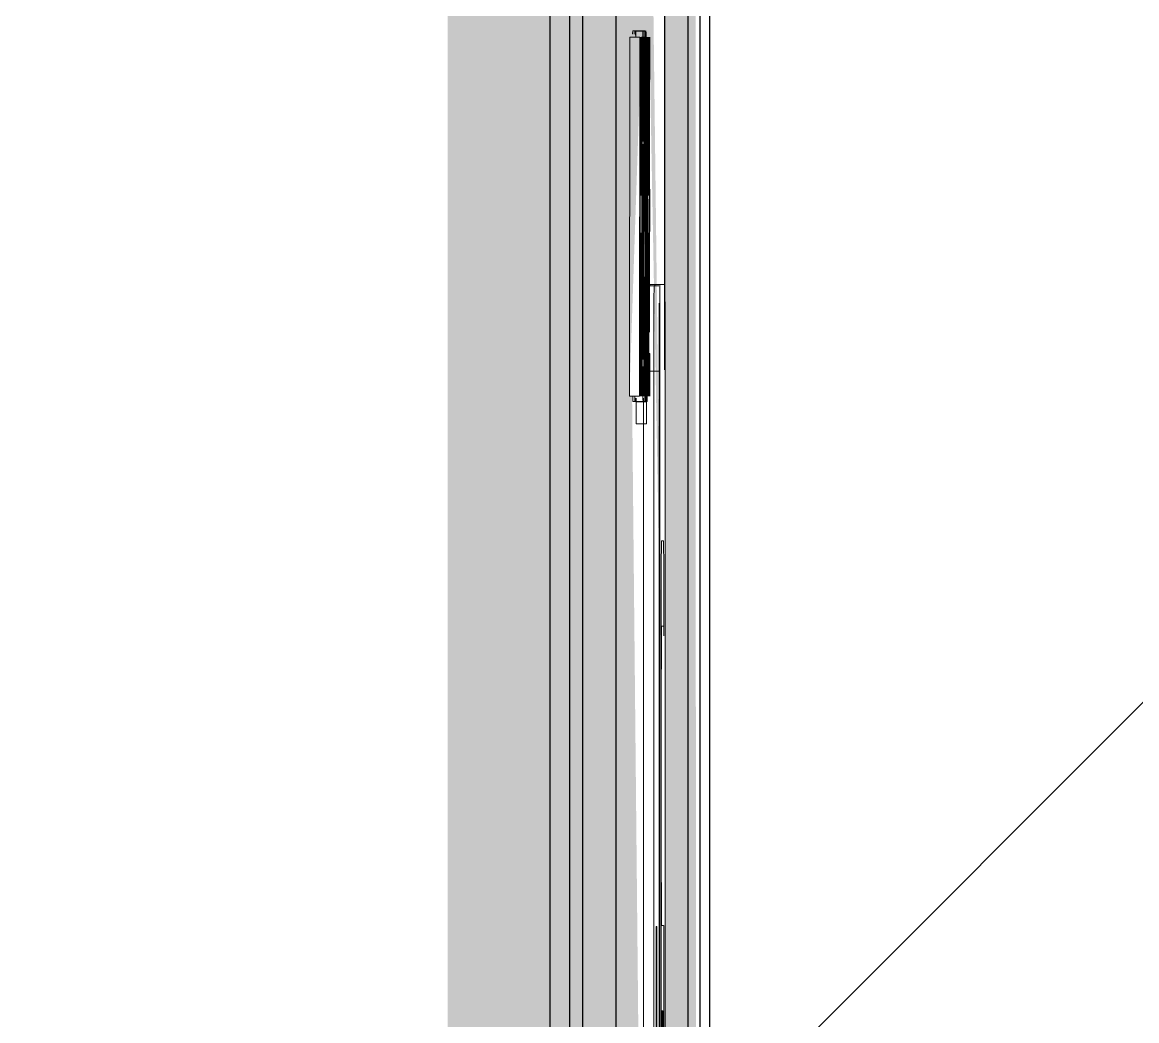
# Model space of a CAD drawing. Header units: millimetres. Extents: x 50357 to 985146, y 723188 to 1803594.
# Drawn here: x 863051.5 to 863160.2, y 746457.2 to 746554.5 of the extents above; entities that cross this region are included whole.
import ezdxf

# ---------------------------------------------------------------- set-up
doc = ezdxf.new("R2010")
doc.units = ezdxf.units.MM
doc.header["$LTSCALE"] = 3
doc.header["$MEASUREMENT"] = 0
doc.layers.add('A-GENM', color=7, linetype='Continuous', lineweight=13, true_color=0x6e6e6e)
doc.layers.add('I-WALL', color=7, linetype='Continuous', lineweight=25, true_color=0x6e6e6e)
doc.layers.add('Hatch (HOR not under LTC submission)', color=252, linetype='Continuous', lineweight=35)

# ---------------------------------------------------------------- blocks, each defined once
blk = doc.blocks.new('Taxi Sign2 - Taxi Sign-5251646-SEC D_2')
at = {"layer": 'A-GENM'}
blk.add_hatch(color=256, dxfattribs=at).paths.add_polyline_path([(-689427.55, 22264.91), (-689427.54, 22264.91), (-689427.56, 22270.15)], flags=0)
for p, q in [((-689427.12, 22339.87), (-689428.12, 22339.87)), ((-689427.12, 22339.86), (-689428.12, 22339.86)), ((-689427.12, 22339.86), (-689427.59, 22339.86)), ((-689427.1, 22331.53), (-689428.1, 22331.53)), ((-689427.61, 22331.53), (-689427.61, 22148.33)), ((-689427.1, 22148.33), (-689427.1, 22331.53)), ((-689428.61, 22215.08), (-689428.61, 22328.92)), ((-689427.39, 22277.4), (-689427.32, 22277.4)), ((-689427.4, 22264.91), (-689427.4, 22273.24)), ((-689427.31, 22273.24), (-689427.31, 22264.91))]:
    blk.add_line(p, q, dxfattribs=at)
for centre, major_axis, start_param, end_param in [((-689427.59, 22331.93), (0, 7.94), 6.232849, 7.904318), ((-689427.12, 22331.93), (0, 7.94), 4.662052, 5.617178), ((-689427.39, 22273.24), (0, 4.16), 0, 1.57182), ((-689427.32, 22273.27), (0, 4.13), 4.703965, 6.283185)]:
    blk.add_ellipse(centre, major_axis=major_axis, ratio=0.002593, start_param=start_param, end_param=end_param, dxfattribs=at)
blk = doc.blocks.new('Bus Sign2 - Bus Sign-5251700-SEC D_2')
at = {"layer": 'A-GENM'}
blk.add_hatch(color=256, dxfattribs=at).paths.add_polyline_path([(-689427.56, 22273.24), (-689427.55, 22273.24), (-689427.56, 22277.4)], flags=0)
for p, q in [((-689427.01, 22340), (-689428.01, 22340)), ((-689427.01, 22339.99), (-689428.01, 22339.99)), ((-689426.53, 22339.99), (-689427.01, 22339.99)), ((-689427.03, 22331.66), (-689427.03, 22148.33)), ((-689426.51, 22148.33), (-689426.51, 22331.66)), ((-689426.87, 22314.99), (-689426.67, 22314.99)), ((-689426.67, 22306.66), (-689426.87, 22306.66)), ((-689426.9, 22185.83), (-689426.9, 22302.49)), ((-689426.87, 22277.49), (-689426.67, 22277.49)), ((-689426.64, 22277.49), (-689426.64, 22252.49)), ((-689426.73, 22269.16), (-689426.82, 22269.16))]:
    blk.add_line(p, q, dxfattribs=at)
for centre, major_axis, start_param, end_param in [((-689428.01, 22332.06), (0, 7.94), 6.232849, 6.47163), ((-689427.53, 22332.06), (0, 7.94), 6.094741, 6.333522), ((-689427.01, 22332.06), (0, 7.94), 6.232849, 7.904318), ((-689428.01, 22332.06), (0, 7.94), 0.666007, 1.14357), ((-689426.53, 22332.06), (0, 7.94), 4.662052, 5.617178), ((-689426.87, 22302.49), (0, 12.5), 0, 1.570796), ((-689426.67, 22302.49), (0, 12.5), 4.974188, 6.283185), ((-689426.87, 22302.49), (0, 4.17), 0, 1.570796), ((-689426.87, 22281.66), (0, 4.17), 1.570796, 3.141593), ((-689426.82, 22264.99), (0, 4.17), 0, 1.570752), ((-689426.73, 22264.99), (0, 4.17), 4.712433, 6.283185)]:
    blk.add_ellipse(centre, major_axis=major_axis, ratio=0.002593, start_param=start_param, end_param=end_param, dxfattribs=at)
blk = doc.blocks.new('Lift Signage2 - Lift Signage-5252071-SEC D_2')
at = {"layer": 'A-GENM'}
for points in [[(-689428.98, 22353.18), (-689428.95, 22353.18), (-689428.97, 22360.43)], [(-689428.6, 22343.9), (-689428.32, 22343.9), (-689428.6, 22359.98)], [(-689428.22, 22353.18), (-689428.19, 22353.18), (-689428.21, 22360.43)], [(-689428.99, 22343.46), (-689428.94, 22343.46), (-689428.98, 22353.18)], [(-689428.21, 22343.46), (-689428.18, 22343.46), (-689428.23, 22343.46)], [(-689429, 22329.11), (-689428.93, 22329.11), (-689428.99, 22339.7)], [(-689428.24, 22329.11), (-689428.17, 22329.11), (-689428.23, 22339.7)], [(-689428.08, 22329.11), (-689428.05, 22329.11), (-689428.09, 22336.39)], [(-689428.26, 22329.11), (-689428.24, 22329.11), (-689428.32, 22329.11)]]:
    blk.add_hatch(color=256, dxfattribs=at).paths.add_polyline_path(points, flags=0)
for p, q in [((-689428.67, 22364.72), (-689429.67, 22364.72)), ((-689428.47, 22364.72), (-689429.47, 22364.72)), ((-689428.38, 22364.71), (-689429.38, 22364.71)), ((-689430, 22329.11), (-689429.97, 22364.11)), ((-689429.97, 22364.11), (-689428.97, 22364.11)), ((-689428.97, 22364.11), (-689429, 22329.11)), ((-689428.95, 22360.43), (-689428.95, 22364.11)), ((-689428.91, 22364.11), (-689428.91, 22353.18)), ((-689428.75, 22364.11), (-689428.82, 22364.11)), ((-689428.82, 22364.11), (-689428.82, 22359.98)), ((-689428.75, 22359.98), (-689428.75, 22364.11)), ((-689428.74, 22364.11), (-689428.74, 22329.11)), ((-689428.55, 22364.11), (-689428.63, 22364.11)), ((-689428.63, 22364.11), (-689428.63, 22359.98)), ((-689428.55, 22359.98), (-689428.55, 22364.11)), ((-689428.32, 22364.11), (-689428.32, 22343.9)), ((-689428.26, 22364.11), (-689428.26, 22343.9)), ((-689428.21, 22364.11), (-689428.24, 22329.11)), ((-689428.19, 22360.43), (-689428.19, 22364.11)), ((-689428.15, 22364.11), (-689428.15, 22353.18)), ((-689428.05, 22364.11), (-689428.05, 22336.39)), ((-689427.99, 22359.98), (-689427.99, 22364.11)), ((-689428.96, 22360.43), (-689428.95, 22353.18)), ((-689428.82, 22359.98), (-689428.79, 22359.98)), ((-689428.79, 22359.98), (-689428.79, 22329.11)), ((-689428.63, 22359.98), (-689428.6, 22359.98)), ((-689428.6, 22359.98), (-689428.6, 22329.11)), ((-689428.2, 22360.43), (-689428.19, 22353.18)), ((-689428.04, 22359.98), (-689427.99, 22359.98)), ((-689428.69, 22351.97), (-689428.69, 22353.66)), ((-689428.65, 22353.92), (-689428.64, 22354.27)), ((-689428.49, 22351.97), (-689428.49, 22353.66)), ((-689428.45, 22353.92), (-689428.44, 22354.27)), ((-689428.95, 22353.18), (-689428.94, 22343.46)), ((-689428.19, 22353.18), (-689428.18, 22343.46)), ((-689428.84, 22349.4), (-689428.84, 22351.8)), ((-689428.08, 22349.4), (-689428.07, 22351.8)), ((-689427.99, 22345.15), (-689427.99, 22349.28)), ((-689428.93, 22339.7), (-689428.93, 22343.46)), ((-689428.91, 22343.46), (-689428.91, 22339.7)), ((-689428.17, 22339.7), (-689428.17, 22343.46)), ((-689428.15, 22343.46), (-689428.15, 22339.7)), ((-689428.5, 22340.74), (-689428.51, 22340.37)), ((-689428.94, 22339.7), (-689428.93, 22329.11)), ((-689428.18, 22339.7), (-689428.17, 22329.11)), ((-689428.84, 22336.39), (-689428.84, 22338.64)), ((-689428.38, 22338.8), (-689428.38, 22335.44)), ((-689428.08, 22336.39), (-689428.08, 22338.64)), ((-689428.64, 22335.92), (-689428.64, 22337.92)), ((-689428.44, 22335.92), (-689428.44, 22337.92)), ((-689428.85, 22336.39), (-689428.84, 22329.11)), ((-689428.09, 22336.39), (-689428.08, 22329.11)), ((-689428.38, 22335.44), (-689428.38, 22334.95)), ((-689428.38, 22334.95), (-689428.37, 22333.42)), ((-689428.34, 22329.62), (-689428.35, 22332.89)), ((-689427.99, 22333.25), (-689428.04, 22333.25)), ((-689427.99, 22329.11), (-689427.99, 22333.25)), ((-689428.36, 22330.69), (-689428.34, 22326.4)), ((-689428.34, 22326.4), (-689428.34, 22329.62)), ((-689429, 22329.11), (-689430, 22329.11)), ((-689429.67, 22328.58), (-689428.67, 22328.58)), ((-689429.47, 22328.58), (-689428.47, 22328.58)), ((-689429.38, 22328.56), (-689428.38, 22328.56)), ((-689429.34, 22326.4), (-689429.35, 22328.92)), ((-689429.34, 22328.92), (-689429.34, 22326.4)), ((-689429.29, 22328.55), (-689428.29, 22328.55)), ((-689429.34, 22326.4), (-689428.34, 22326.4))]:
    blk.add_line(p, q, dxfattribs=at)
for points, knots in [([(-689429.68, 22364.44), (-689429.68, 22364.44), (-689429.68, 22364.53), (-689429.68, 22364.65), (-689429.67, 22364.65), (-689429.67, 22364.75), (-689429.67, 22364.63), (-689429.66, 22364.49), (-689429.66, 22364.39), (-689429.66, 22364.39)], [0.22718668, 0.22718668, 0.22718668, 0.22718668, 0.22721184, 0.23143448, 0.2351249, 0.2389063, 0.24390751, 0.24940624, 0.24990535, 0.24990535, 0.24990535, 0.24990535]), ([(-689429.48, 22364.44), (-689429.48, 22364.44), (-689429.48, 22364.53), (-689429.48, 22364.65), (-689429.48, 22364.65), (-689429.47, 22364.75), (-689429.47, 22364.63), (-689429.47, 22364.49), (-689429.47, 22364.39), (-689429.47, 22364.39)], [0.22718668, 0.22718668, 0.22718668, 0.22718668, 0.22721184, 0.23143448, 0.2351249, 0.2389063, 0.24390751, 0.24940624, 0.24990535, 0.24990535, 0.24990535, 0.24990535]), ([(-689429.39, 22364.29), (-689429.39, 22364.3), (-689429.39, 22364.42), (-689429.39, 22364.66), (-689429.38, 22364.75), (-689429.38, 22364.61), (-689429.37, 22364.42), (-689429.37, 22364.19), (-689429.37, 22364.11)], [0.19255758, 0.19255758, 0.19255758, 0.19255758, 0.19330377, 0.19900817, 0.20512125, 0.21090187, 0.21723444, 0.22006581, 0.22006581, 0.22006581, 0.22006581]), ([(-689428.64, 22354.27), (-689428.64, 22355.61), (-689428.64, 22357.19), (-689428.64, 22357.81), (-689428.64, 22359.11), (-689428.64, 22360.72), (-689428.65, 22361.91), (-689428.65, 22362.74), (-689428.65, 22363.55), (-689428.66, 22364.12), (-689428.66, 22364.42), (-689428.67, 22364.63), (-689428.67, 22364.75), (-689428.67, 22364.65), (-689428.68, 22364.65), (-689428.68, 22364.45), (-689428.68, 22364.09), (-689428.69, 22363.66), (-689428.69, 22363.13), (-689428.69, 22362.96), (-689428.69, 22362.9)], [-0.29534269, -0.29534269, -0.29534269, -0.29534269, -0.29138131, -0.28731444, -0.28288756, -0.2773255, -0.27176739, -0.26624991, -0.26065198, -0.25489739, -0.24940624, -0.24390751, -0.2389063, -0.2351249, -0.23143448, -0.22721184, -0.22223357, -0.21753532, -0.21410461, -0.2120409, -0.2120409, -0.2120409, -0.2120409]), ([(-689428.44, 22354.27), (-689428.44, 22355.61), (-689428.44, 22357.19), (-689428.44, 22357.81), (-689428.44, 22359.11), (-689428.45, 22360.72), (-689428.45, 22361.91), (-689428.45, 22362.74), (-689428.46, 22363.55), (-689428.46, 22364.12), (-689428.47, 22364.42), (-689428.47, 22364.63), (-689428.47, 22364.75), (-689428.48, 22364.65), (-689428.48, 22364.65), (-689428.48, 22364.45), (-689428.49, 22364.09), (-689428.49, 22363.66), (-689428.49, 22363.08), (-689428.49, 22362.82), (-689428.5, 22362.38), (-689428.5, 22361.15), (-689428.5, 22360.93), (-689428.5, 22359.15), (-689428.51, 22357.66), (-689428.51, 22356.34), (-689428.51, 22355.07), (-689428.51, 22353.91), (-689428.51, 22352.58), (-689428.5, 22351.78), (-689428.5, 22350.72), (-689428.5, 22349.75), (-689428.5, 22349.24), (-689428.5, 22348.2), (-689428.49, 22347.52), (-689428.49, 22347.17), (-689428.49, 22346.59), (-689428.48, 22346), (-689428.48, 22345.36), (-689428.47, 22344.75), (-689428.47, 22344.22), (-689428.46, 22343.58), (-689428.46, 22342.78), (-689428.45, 22341.95), (-689428.45, 22341.1), (-689428.45, 22340.23), (-689428.45, 22339.47), (-689428.45, 22338.61), (-689428.45, 22337.49), (-689428.45, 22336.42), (-689428.45, 22335.44), (-689428.45, 22334.72), (-689428.46, 22334.12), (-689428.46, 22333.62), (-689428.46, 22333.21), (-689428.46, 22332.88), (-689428.47, 22332.79), (-689428.47, 22332.64), (-689428.48, 22332.74), (-689428.48, 22332.92), (-689428.48, 22333.35), (-689428.49, 22334.11), (-689428.49, 22335.33), (-689428.49, 22336.3), (-689428.5, 22337.69), (-689428.5, 22339.44), (-689428.5, 22340.74)], [-0.2953427, -0.2953427, -0.2953427, -0.2953427, -0.2913813, -0.2873144, -0.2828876, -0.2773255, -0.2717674, -0.2662499, -0.260652, -0.2548974, -0.2494062, -0.2439075, -0.2389063, -0.2351249, -0.2314345, -0.2272118, -0.2222336, -0.2175353, -0.2141046, -0.2110974, -0.2075524, -0.2041618, -0.199439, -0.1950003, -0.1894442, -0.1847846, -0.1806517, -0.1764971, -0.1728003, -0.1690624, -0.1655031, -0.1620994, -0.1582524, -0.1542215, -0.1500568, -0.1459751, -0.1411688, -0.1345611, -0.1268808, -0.1190192, -0.1114608, -0.1046016, -0.0987087, -0.0940187, -0.0903399, -0.0872183, -0.0843674, -0.0813212, -0.0779041, -0.0741733, -0.0705819, -0.0670783, -0.0636591, -0.0600446, -0.0561756, -0.0524013, -0.0480028, -0.0434893, -0.0383955, -0.0334144, -0.0279144, -0.021671, -0.0158626, -0.0103297, -0.0051992, 0, 0, 0, 0]), ([(-689428.35, 22332.89), (-689428.35, 22335.18), (-689428.34, 22336.54), (-689428.34, 22338.15), (-689428.34, 22340.59), (-689428.34, 22342.23), (-689428.34, 22344.2), (-689428.34, 22346.65), (-689428.34, 22348.63), (-689428.34, 22349.5), (-689428.34, 22352.53), (-689428.34, 22353.99), (-689428.34, 22356.32), (-689428.35, 22357.21), (-689428.35, 22359.23), (-689428.35, 22360), (-689428.35, 22360.96), (-689428.36, 22362.29), (-689428.36, 22363.43), (-689428.37, 22363.85), (-689428.37, 22364.39), (-689428.38, 22364.61), (-689428.38, 22364.75), (-689428.39, 22364.66), (-689428.39, 22364.32), (-689428.4, 22364.05), (-689428.4, 22363.53), (-689428.4, 22362.9), (-689428.41, 22361.84), (-689428.41, 22360.72), (-689428.41, 22359.55), (-689428.42, 22357.99), (-689428.42, 22356.96), (-689428.42, 22355.3), (-689428.42, 22354.17), (-689428.42, 22351.19), (-689428.43, 22348.07), (-689428.43, 22345.41), (-689428.42, 22343.19), (-689428.42, 22340.81), (-689428.42, 22339.43), (-689428.42, 22339.13), (-689428.42, 22336.41), (-689428.42, 22334.31), (-689428.41, 22333.05), (-689428.41, 22331.38), (-689428.4, 22329.87), (-689428.39, 22329.08), (-689428.39, 22328.55), (-689428.38, 22328.55), (-689428.37, 22328.76), (-689428.37, 22329.24), (-689428.36, 22329.91), (-689428.36, 22330.69)], [-0.3369758, -0.3369758, -0.3369758, -0.3369758, -0.3299085, -0.3233318, -0.316759, -0.309941, -0.303263, -0.2962315, -0.2904312, -0.2839497, -0.2779333, -0.270101, -0.2645029, -0.2578804, -0.2528376, -0.2474256, -0.2422698, -0.235655, -0.2292094, -0.2227733, -0.2172344, -0.2109019, -0.2051212, -0.1990082, -0.1933038, -0.1878347, -0.1828176, -0.1771922, -0.1713406, -0.1653083, -0.1593664, -0.1540227, -0.1484891, -0.1438215, -0.1370624, -0.1288787, -0.1191456, -0.1103564, -0.1023465, -0.0956659, -0.0910998, -0.0859106, -0.0794994, -0.0714614, -0.0638631, -0.0557649, -0.0468971, -0.0375283, -0.0288446, -0.0202641, -0.0130021, -0.0061909, 0, 0, 0, 0]), ([(-689428.84, 22351.8), (-689428.83, 22353.95), (-689428.83, 22355.53), (-689428.84, 22357.09), (-689428.84, 22357.7), (-689428.84, 22359.28), (-689428.84, 22360.63), (-689428.84, 22361.52), (-689428.84, 22362.35), (-689428.85, 22363.16), (-689428.85, 22363.69), (-689428.86, 22364), (-689428.87, 22364.11)], [-0.05234634, -0.05234634, -0.05234634, -0.05234634, -0.0465041, -0.0423403, -0.03804356, -0.03372106, -0.02883957, -0.02438813, -0.01982525, -0.01425342, -0.00798966, 0, 0, 0, 0]), ([(-689428.07, 22351.8), (-689428.07, 22353.95), (-689428.07, 22355.53), (-689428.07, 22357.09), (-689428.08, 22357.7), (-689428.08, 22359.28), (-689428.08, 22360.63), (-689428.08, 22361.52), (-689428.08, 22362.35), (-689428.09, 22363.16), (-689428.09, 22363.69), (-689428.1, 22364), (-689428.11, 22364.11)], [-0.05234634, -0.05234634, -0.05234634, -0.05234634, -0.0465041, -0.0423403, -0.03804356, -0.03372106, -0.02883957, -0.02438813, -0.01982525, -0.01425342, -0.00798966, 0, 0, 0, 0]), ([(-689428.67, 22360.62), (-689428.67, 22360.62), (-689428.67, 22360.62), (-689428.67, 22360.58), (-689428.66, 22360.43), (-689428.66, 22360.14), (-689428.66, 22359.75), (-689428.66, 22359.23), (-689428.65, 22358.64), (-689428.65, 22357.95), (-689428.65, 22357.04), (-689428.65, 22356.17), (-689428.65, 22355.13), (-689428.65, 22353.92)], [-0.03679337, -0.03679337, -0.03679337, -0.03679337, -0.03614557, -0.03173348, -0.02753793, -0.02363593, -0.02002547, -0.01667413, -0.01346289, -0.01023141, -0.006962, -0.00357437, 0, 0, 0, 0]), ([(-689428.47, 22360.62), (-689428.47, 22360.62), (-689428.47, 22360.62), (-689428.47, 22360.58), (-689428.47, 22360.43), (-689428.46, 22360.14), (-689428.46, 22359.75), (-689428.46, 22359.23), (-689428.46, 22358.64), (-689428.46, 22357.95), (-689428.45, 22357.04), (-689428.45, 22356.17), (-689428.45, 22355.13), (-689428.45, 22353.92)], [-0.03679337, -0.03679337, -0.03679337, -0.03679337, -0.03614557, -0.03173348, -0.02753793, -0.02363593, -0.02002547, -0.01667413, -0.01346289, -0.01023141, -0.006962, -0.00357437, 0, 0, 0, 0]), ([(-689428.37, 22333.42), (-689428.37, 22333.01), (-689428.38, 22332.64), (-689428.38, 22332.56), (-689428.38, 22332.56), (-689428.39, 22332.56), (-689428.39, 22332.85), (-689428.39, 22333.18), (-689428.4, 22333.79), (-689428.4, 22334.47), (-689428.4, 22335.25), (-689428.4, 22336.19), (-689428.41, 22337.3), (-689428.41, 22338.55), (-689428.41, 22339.97), (-689428.41, 22341.43), (-689428.41, 22343.13), (-689428.41, 22344.06), (-689428.41, 22345.64), (-689428.41, 22348.88), (-689428.41, 22350.11), (-689428.41, 22352.14), (-689428.41, 22353.78), (-689428.41, 22355.14), (-689428.41, 22356.73), (-689428.4, 22358.01), (-689428.4, 22359.16), (-689428.4, 22359.78), (-689428.39, 22360.34), (-689428.39, 22360.62), (-689428.38, 22360.78), (-689428.38, 22360.62), (-689428.37, 22360.13), (-689428.37, 22359.48), (-689428.36, 22358.52), (-689428.36, 22358.12), (-689428.36, 22357.17), (-689428.36, 22355.66), (-689428.35, 22354.06), (-689428.35, 22352.19), (-689428.35, 22350.47), (-689428.35, 22349.75), (-689428.35, 22348.35), (-689428.35, 22345.05), (-689428.35, 22342.36), (-689428.35, 22340.3), (-689428.36, 22338.7), (-689428.36, 22337.05), (-689428.36, 22335.41)], [-0.2508078, -0.2508078, -0.2508078, -0.2508078, -0.2468768, -0.2429199, -0.2387462, -0.234106, -0.2293888, -0.2248719, -0.2204154, -0.2160293, -0.211755, -0.2073737, -0.2027038, -0.1977888, -0.1927896, -0.187516, -0.1829239, -0.1782758, -0.1719793, -0.1653355, -0.1581517, -0.1526311, -0.1468412, -0.1411886, -0.1354454, -0.1291394, -0.1236222, -0.118295, -0.113414, -0.1077584, -0.1018239, -0.0955744, -0.0893476, -0.0833704, -0.0785826, -0.0744115, -0.07004, -0.0645319, -0.0583186, -0.0521757, -0.0472682, -0.0429895, -0.0370382, -0.0288945, -0.019975, -0.0128308, -0.0064511, 0, 0, 0, 0]), ([(-689428.85, 22359.05), (-689428.85, 22358.09), (-689428.85, 22357.44), (-689428.85, 22356.58), (-689428.85, 22355.59), (-689428.85, 22354.56), (-689428.85, 22353.63), (-689428.85, 22352.93), (-689428.85, 22352.14), (-689428.85, 22351.41), (-689428.85, 22350.75), (-689428.85, 22350.78), (-689428.85, 22350.19), (-689428.85, 22349.71), (-689428.86, 22349.32), (-689428.86, 22349.03), (-689428.86, 22348.83), (-689428.87, 22348.67), (-689428.87, 22348.67)], [-0.047618, -0.047618, -0.047618, -0.047618, -0.04408265, -0.04104926, -0.03776137, -0.03449053, -0.03155563, -0.02882302, -0.02620149, -0.02347663, -0.02162076, -0.01970545, -0.01775752, -0.01484872, -0.01174331, -0.00831899, -0.0043401, 0, 0, 0, 0]), ([(-689428.09, 22359.05), (-689428.09, 22358.09), (-689428.09, 22357.44), (-689428.09, 22356.58), (-689428.09, 22355.59), (-689428.09, 22354.56), (-689428.09, 22353.63), (-689428.09, 22352.93), (-689428.09, 22352.14), (-689428.09, 22351.41), (-689428.09, 22350.75), (-689428.09, 22350.78), (-689428.09, 22350.19), (-689428.09, 22349.71), (-689428.1, 22349.32), (-689428.1, 22349.03), (-689428.1, 22348.83), (-689428.1, 22348.67), (-689428.11, 22348.67)], [-0.047618, -0.047618, -0.047618, -0.047618, -0.04408265, -0.04104926, -0.03776137, -0.03449053, -0.03155563, -0.02882302, -0.02620149, -0.02347663, -0.02162076, -0.01970545, -0.01775752, -0.01484872, -0.01174331, -0.00831899, -0.0043401, 0, 0, 0, 0]), ([(-689428.7, 22353.08), (-689428.7, 22352.93), (-689428.7, 22352.41), (-689428.7, 22351.78), (-689428.7, 22350.72), (-689428.7, 22349.75), (-689428.7, 22349.24), (-689428.69, 22348.2), (-689428.69, 22347.52), (-689428.69, 22347.17), (-689428.69, 22346.59), (-689428.68, 22346), (-689428.67, 22345.36), (-689428.67, 22344.75), (-689428.66, 22344.22), (-689428.66, 22343.58), (-689428.65, 22342.78), (-689428.65, 22341.95), (-689428.65, 22341.1), (-689428.65, 22340.23), (-689428.65, 22339.47), (-689428.65, 22338.61), (-689428.65, 22337.49), (-689428.65, 22336.42), (-689428.65, 22335.44), (-689428.65, 22334.72), (-689428.65, 22334.12), (-689428.66, 22333.62), (-689428.66, 22333.21), (-689428.66, 22332.88), (-689428.66, 22332.79), (-689428.67, 22332.64), (-689428.67, 22332.74), (-689428.68, 22332.92), (-689428.68, 22333.35), (-689428.69, 22334.12), (-689428.69, 22335.3), (-689428.69, 22336.24), (-689428.69, 22336.74), (-689428.69, 22336.99)], [-0.1741765, -0.1741765, -0.1741765, -0.1741765, -0.1728003, -0.1690624, -0.1655031, -0.1620994, -0.1582524, -0.1542215, -0.1500568, -0.1459751, -0.1411688, -0.1345611, -0.1268808, -0.1190192, -0.1114608, -0.1046016, -0.0987087, -0.0940187, -0.0903399, -0.0872183, -0.0843674, -0.0813212, -0.0779041, -0.0741733, -0.0705819, -0.0670783, -0.0636591, -0.0600446, -0.0561756, -0.0524013, -0.0480028, -0.0434893, -0.0383955, -0.0334144, -0.0279144, -0.021671, -0.0158626, -0.0103297, -0.0075729, -0.0075729, -0.0075729, -0.0075729]), ([(-689428.64, 22337.92), (-689428.63, 22339.07), (-689428.64, 22340.2), (-689428.64, 22341.42), (-689428.64, 22342.46), (-689428.64, 22343.52), (-689428.64, 22344.45), (-689428.64, 22345.36), (-689428.64, 22346.18), (-689428.65, 22346.86), (-689428.65, 22347.57), (-689428.65, 22348.13), (-689428.66, 22348.7), (-689428.67, 22349.5), (-689428.67, 22350.13), (-689428.68, 22350.49), (-689428.68, 22350.86), (-689428.68, 22351.25), (-689428.69, 22351.61), (-689428.69, 22351.97)], [-0.08304505, -0.08304505, -0.08304505, -0.08304505, -0.07918952, -0.07539887, -0.07154662, -0.06783527, -0.06397407, -0.06001887, -0.05591105, -0.05150797, -0.04679316, -0.0413043, -0.03381515, -0.02499737, -0.01678791, -0.01085193, -0.00669024, -0.00305066, 0, 0, 0, 0]), ([(-689428.44, 22337.92), (-689428.44, 22339.07), (-689428.44, 22340.2), (-689428.44, 22341.42), (-689428.44, 22342.46), (-689428.44, 22343.52), (-689428.44, 22344.45), (-689428.44, 22345.36), (-689428.45, 22346.18), (-689428.45, 22346.86), (-689428.45, 22347.57), (-689428.46, 22348.13), (-689428.46, 22348.7), (-689428.47, 22349.5), (-689428.48, 22350.13), (-689428.48, 22350.49), (-689428.48, 22350.86), (-689428.49, 22351.25), (-689428.49, 22351.61), (-689428.49, 22351.97)], [-0.08304505, -0.08304505, -0.08304505, -0.08304505, -0.07918952, -0.07539887, -0.07154662, -0.06783527, -0.06397407, -0.06001887, -0.05591105, -0.05150797, -0.04679316, -0.0413043, -0.03381515, -0.02499737, -0.01678791, -0.01085193, -0.00669024, -0.00305066, 0, 0, 0, 0]), ([(-689428.84, 22338.64), (-689428.84, 22339.72), (-689428.85, 22341.05), (-689428.85, 22341.18), (-689428.85, 22342.23), (-689428.85, 22343.29), (-689428.86, 22343.92), (-689428.86, 22344.46), (-689428.86, 22345.04)], [-0.02211381, -0.02211381, -0.02211381, -0.02211381, -0.01864809, -0.01513016, -0.01178453, -0.00752545, -0.00360901, 0, 0, 0, 0]), ([(-689428.08, 22338.64), (-689428.08, 22339.72), (-689428.09, 22341.05), (-689428.09, 22341.18), (-689428.09, 22342.23), (-689428.09, 22343.29), (-689428.09, 22343.92), (-689428.1, 22344.46), (-689428.1, 22345.04)], [-0.02211381, -0.02211381, -0.02211381, -0.02211381, -0.01864809, -0.01513016, -0.01178453, -0.00752545, -0.00360901, 0, 0, 0, 0]), ([(-689428.32, 22343.9), (-689428.32, 22342.18), (-689428.32, 22340.11), (-689428.32, 22337.36), (-689428.32, 22336.07), (-689428.32, 22333.99), (-689428.32, 22333.25), (-689428.31, 22332.02), (-689428.31, 22331.19), (-689428.31, 22330.29), (-689428.3, 22329.59), (-689428.3, 22329.13), (-689428.3, 22328.8), (-689428.29, 22328.62), (-689428.29, 22328.53), (-689428.28, 22328.59), (-689428.28, 22328.59), (-689428.28, 22328.8), (-689428.27, 22329.22), (-689428.27, 22329.67), (-689428.27, 22330.46), (-689428.26, 22331.56), (-689428.26, 22332.61), (-689428.26, 22334.42), (-689428.25, 22336.27), (-689428.25, 22337), (-689428.25, 22338.74), (-689428.25, 22340.81), (-689428.25, 22342.79), (-689428.25, 22343.9)], [-0.1460081, -0.1460081, -0.1460081, -0.1460081, -0.1388114, -0.1320345, -0.125039, -0.1201074, -0.1148786, -0.1108464, -0.1059906, -0.1010883, -0.095849, -0.090531, -0.0851086, -0.0793953, -0.0736983, -0.0696774, -0.0656173, -0.0615569, -0.0562037, -0.0508475, -0.0453624, -0.0397789, -0.0337362, -0.027522, -0.022088, -0.0171216, -0.0120511, -0.0056582, 0, 0, 0, 0]), ([(-689428.26, 22343.9), (-689428.26, 22340.58), (-689428.26, 22339.04), (-689428.26, 22337.82), (-689428.27, 22336.85), (-689428.27, 22336.06), (-689428.27, 22335.27), (-689428.27, 22334.52), (-689428.27, 22333.97), (-689428.27, 22333.46), (-689428.28, 22333.16), (-689428.28, 22332.9), (-689428.28, 22332.76), (-689428.29, 22332.76), (-689428.29, 22332.76), (-689428.29, 22332.97), (-689428.3, 22333.37), (-689428.3, 22333.91), (-689428.3, 22334.52), (-689428.31, 22335.31), (-689428.31, 22336.12), (-689428.31, 22337.22), (-689428.31, 22338.42), (-689428.31, 22339.82), (-689428.31, 22341.06), (-689428.31, 22342.33), (-689428.31, 22343.9)], [-0.09676806, -0.09676806, -0.09676806, -0.09676806, -0.09006328, -0.08586337, -0.08241393, -0.0792785, -0.07611409, -0.07284256, -0.0693286, -0.06584624, -0.06216472, -0.05829468, -0.05429499, -0.05000461, -0.04556415, -0.04088565, -0.03636229, -0.03227793, -0.0284265, -0.02487558, -0.02119549, -0.01739169, -0.01312502, -0.00880459, -0.00448084, 0, 0, 0, 0]), ([(-689428.87, 22343.42), (-689428.87, 22343.24), (-689428.87, 22342.76), (-689428.86, 22341.51), (-689428.86, 22339.9), (-689428.85, 22336.39)], [-0.01782885, -0.01782885, -0.01782885, -0.01782885, -0.01457961, -0.00894789, 0, 0, 0, 0]), ([(-689428.11, 22343.42), (-689428.11, 22343.24), (-689428.11, 22342.76), (-689428.1, 22341.51), (-689428.1, 22339.9), (-689428.09, 22336.39)], [-0.01782885, -0.01782885, -0.01782885, -0.01782885, -0.01457961, -0.00894789, 0, 0, 0, 0]), ([(-689428.51, 22340.37), (-689428.51, 22338.07), (-689428.51, 22334.82), (-689428.5, 22332.92), (-689428.5, 22330.81), (-689428.49, 22329.99), (-689428.48, 22329.02), (-689428.48, 22328.59), (-689428.47, 22328.58), (-689428.47, 22328.58)], [-0.10603622, -0.10603622, -0.10603622, -0.10603622, -0.0971985, -0.08729644, -0.07936136, -0.07053482, -0.06184386, -0.05191397, -0.04418176, -0.04418176, -0.04418176, -0.04418176]), ([(-689428.7, 22331.98), (-689428.7, 22331.64), (-689428.69, 22330.71), (-689428.69, 22329.99), (-689428.68, 22329.02), (-689428.67, 22328.59), (-689428.67, 22328.58), (-689428.67, 22328.58)], [-0.08394534, -0.08394534, -0.08394534, -0.08394534, -0.07936136, -0.07053482, -0.06184386, -0.05191397, -0.04418176, -0.04418176, -0.04418176, -0.04418176]), ([(-689429.67, 22328.58), (-689429.67, 22328.58), (-689429.67, 22328.59), (-689429.68, 22328.87), (-689429.68, 22329.14), (-689429.68, 22329.14)], [0.04418176, 0.04418176, 0.04418176, 0.04418176, 0.05191397, 0.06184386, 0.06185446, 0.06185446, 0.06185446, 0.06185446]), ([(-689429.47, 22328.58), (-689429.47, 22328.58), (-689429.48, 22328.59), (-689429.48, 22328.87), (-689429.49, 22329.14), (-689429.49, 22329.14)], [0.04418176, 0.04418176, 0.04418176, 0.04418176, 0.05191397, 0.06184386, 0.06185446, 0.06185446, 0.06185446, 0.06185446]), ([(-689429.46, 22328.96), (-689429.46, 22328.95), (-689429.46, 22328.78), (-689429.47, 22328.58), (-689429.47, 22328.58), (-689429.47, 22328.58), (-689429.47, 22328.58)], [0.03092723, 0.03092723, 0.03092723, 0.03092723, 0.03116656, 0.03710095, 0.04371049, 0.04371133, 0.04371133, 0.04371133, 0.04371133]), ([(-689429.37, 22328.88), (-689429.37, 22328.86), (-689429.38, 22328.71), (-689429.38, 22328.55), (-689429.39, 22328.55), (-689429.39, 22328.79), (-689429.39, 22328.92)], [0.01180703, 0.01180703, 0.01180703, 0.01180703, 0.01300208, 0.02026408, 0.02884461, 0.03477134, 0.03477134, 0.03477134, 0.03477134])]:
    blk.add_open_spline(points, degree=3, knots=knots, dxfattribs=at)

msp = doc.modelspace()

# ---------------------------------------------------------------- hatches: boundary and pattern name
at = {"layer": 'Hatch (HOR not under LTC submission)'}
h = msp.add_hatch(dxfattribs=at)
h.set_pattern_fill('ANSI38', color=256, scale=4000)
h.paths.add_polyline_path([(853871.7666, 751128.0064), (853871.7666, 735638.9831), (853656.482, 735638.9831), (853656.482, 728688.9831), (867744.0584, 728688.9831), (867748.3434, 751128.0064)])
at = {"layer": 'I-WALL', "lineweight": 5}
for points in [[(863093.0285, 746303.9831), (863103.0284, 746303.9831), (863103.0284, 748318.9831), (863093.0285, 748318.9831), (863093.0285, 746341.5901)], [(863104.921, 746303.9831), (863104.921, 747438.9831), (863106.2173, 747438.9831), (863106.2173, 748318.9831), (863103.0284, 748318.9831), (863103.0284, 746303.9831)], [(863109.4157, 745188.9831), (863109.4157, 747438.9831), (863106.2173, 747438.9831), (863106.2173, 745188.9831)], [(863116.4488, 745188.9831), (863116.4488, 747438.9831), (863114.1937, 747438.9831), (863114.1937, 746183.9831), (863115.7852, 746183.9831), (863115.7852, 746163.9831), (863114.1937, 746163.9831), (863114.1937, 746144.4831), (863115.7852, 746144.4831), (863115.7852, 746124.4831), (863114.1937, 746124.4831), (863114.1937, 745188.9831)]]:
    msp.add_hatch(color=256, dxfattribs=at).paths.add_polyline_path(points, flags=0)
h = msp.add_hatch(color=256, dxfattribs=at)
h.paths.add_polyline_path([(863116.4488, 746303.9831), (863116.4488, 747438.9831), (863114.1937, 747438.9831), (863114.2371, 746303.9831)], flags=0)
h.paths.add_polyline_path([(863116.9341, 747438.9831), (863118.5653, 747438.9831), (863118.5653, 747538.4831), (863116.9341, 747538.4831), (863116.9341, 747458.2499)], flags=0)
h.paths.add_polyline_path([(863118.5653, 747688.4831), (863118.5653, 748318.9831), (863116.9341, 748318.9831), (863117.0489, 747688.4831)], flags=0)
at = {"layer": 'I-WALL'}
for points in [[(863104.921, 745188.9831), (863106.2173, 745188.9831), (863106.2173, 747438.9831), (863104.921, 747438.9831), (863104.921, 745224.9302)], [(863116.4488, 745188.9831), (863117.6414, 745188.9831), (863116.9341, 747438.9831), (863116.4488, 747438.9831), (863116.4488, 745224.9302)]]:
    msp.add_hatch(color=256, dxfattribs=at).paths.add_polyline_path(points, flags=0)
h = msp.add_hatch(color=256, dxfattribs=at)
h.paths.add_polyline_path([(863114.1937, 745188.9831), (863113.3278, 745954.4831), (863111.6816, 745954.4831), (863112.5, 746253.9831), (863113.9408, 746253.9831), (863112.8947, 746337.3105), (863112.1357, 746337.3105), (863111.1316, 746369.0582), (863110.8501, 746369.0582), (863111.9292, 746404.0582), (863112.1357, 746404.0582), (863111.0137, 746518.0955), (863110.7481, 746518.0955), (863111.9343, 746553.0955), (863112.6953, 746553.0955), (863113.8482, 746491.4741), (863113.8806, 746491.474), (863112.7185, 746586.4404), (863112.1947, 746586.4144), (863111.4186, 746557.1815), (863110.4186, 746557.1815), (863111.1947, 746601.528), (863112.1353, 746601.528), (863111.0454, 746668.3623), (863110.7482, 746668.3623), (863111.8343, 746703.3623), (863112.1353, 746703.3623), (863111.0993, 746707.6421), (863110.7704, 746707.6421), (863111.9323, 746752.9831), (863112.1353, 746752.9911), (863113.2347, 746778.9404), (863113.6256, 746778.9404), (863114.1937, 746988.0773), (863114.1937, 747438.9831), (863109.4157, 747438.9831), (863109.4157, 745188.9831)], flags=0)
h.paths.add_polyline_path([(863111.4207, 746410.5256), (863110.9292, 746410.5256), (863111.4958, 746410.5256)], flags=0)
h.paths.add_polyline_path([(863111.9323, 746727.3296), (863112.1353, 746727.3296), (863111.8343, 746727.3296)], flags=0)
h.paths.add_polyline_path([(863112.0638, 746735.0596), (863112.1353, 746735.0596), (863112.0638, 746743.6365)], flags=0)
h.paths.add_polyline_path([(863114.1041, 746739.779), (863114.1937, 746739.7791), (863114.0994, 746739.7791)], flags=0)
h.paths.add_polyline_path([(863111.4093, 746939.7803), (863110.0482, 746939.7803), (863110.0482, 747333.9102), (863111.4093, 747333.9102), (863111.4093, 746988.0773)], flags=0)
h.paths.add_polyline_path([(863112.213, 746939.8502), (863112.213, 747333.823), (863113.5741, 747333.823), (863113.5741, 746939.8502)], flags=0)

# ---------------------------------------------------------------- linework, layer by layer
for p, q in [((863103.0284, 745188.9831), (863103.0284, 748318.9831)), ((863118.5653, 747538.4831), (863118.5653, 746303.9831)), ((863104.921, 747438.9831), (863104.921, 745188.9831)), ((863106.2173, 745188.9831), (863106.2173, 747438.9831)), ((863109.4157, 747438.9831), (863109.4157, 745188.9831)), ((863116.4488, 747438.9831), (863116.4488, 745188.9831)), ((863117.6414, 745188.9831), (863117.6414, 747438.9831)), ((863114.1937, 746520.6393), (863114.1937, 746586.5433))]:
    msp.add_line(p, q, dxfattribs=at)

# ---------------------------------------------------------------- block references
at = {"layer": 'A-GENM'}
for name in ['Lift Signage2 - Lift Signage-5252071-SEC D_2', 'Taxi Sign2 - Taxi Sign-5251646-SEC D_2', 'Bus Sign2 - Bus Sign-5251700-SEC D_2']:
    msp.add_blockref(name, (1552540.7499, 724188.9831), dxfattribs=at)

doc.saveas('drawing.dxf')
